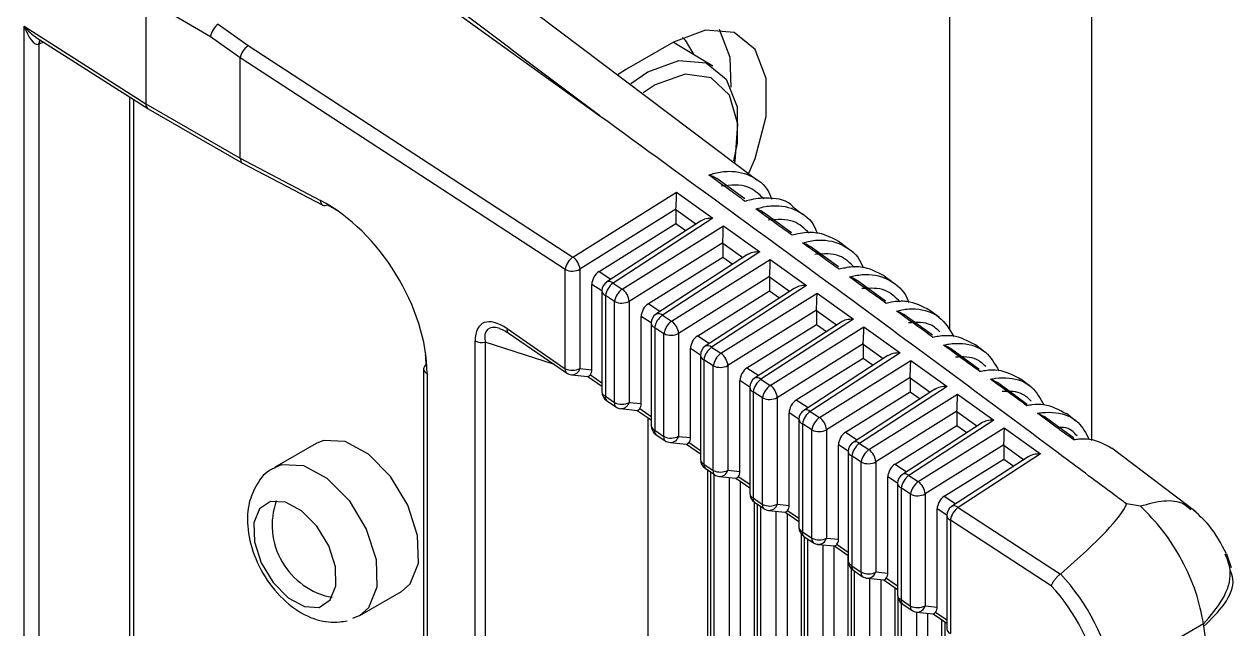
# Model space of a CAD drawing. Extents: x 16.5 to 113.1, y 4.4 to 84.5.
# Drawn here: x 83.709 to 84.839, y 64.671 to 65.237 of the extents above; entities that cross this region are included whole.
import ezdxf

# ---------------------------------------------------------------- set-up
doc = ezdxf.new("R2010")
doc.units = 0
doc.header["$MEASUREMENT"] = 0
doc.layers.add('OBJECT', color=7, linetype='CONTINUOUS')

msp = doc.modelspace()

# ---------------------------------------------------------------- linework, layer by layer
at = {"layer": 'OBJECT'}
for p, q in [((84.5751, 64.9506), (84.5751, 71.9859)), ((84.708, 64.8472), (84.708, 71.9091)), ((84.2475, 65.1509), (84.0434, 65.2977)), ((84.3945, 65.0909), (84.1124, 65.3036)), ((83.8224, 65.2559), (83.8224, 65.1624)), ((83.8831, 65.2252), (83.8283, 65.2569)), ((83.8902, 65.237), (83.9182, 65.2169)), ((83.7085, 65.2351), (83.8224, 65.1624)), ((83.7085, 64.4352), (83.7085, 65.2351)), ((83.9108, 65.2053), (83.8831, 65.2252)), ((83.7197, 65.2246), (83.8244, 65.1579)), ((83.727, 65.22), (83.7224, 65.2182)), ((83.7224, 65.2182), (83.7224, 64.4509)), ((83.9182, 65.2169), (84.2223, 65.0189)), ((84.3163, 65.2201), (84.2724, 65.1947)), ((84.3179, 65.219), (84.3162, 65.22)), ((84.3531, 65.1977), (84.3179, 65.219)), ((84.2151, 65.0072), (83.9108, 65.2053)), ((83.9108, 65.1114), (83.9108, 65.2053)), ((84.2724, 65.1947), (84.2647, 65.1899)), ((84.2993, 65.18), (84.288, 65.1725)), ((83.8076, 64.5078), (83.8076, 65.1686)), ((83.8111, 64.5122), (83.8111, 65.1664)), ((83.8224, 65.1624), (83.9108, 65.1114)), ((83.8224, 65.1624), (83.8224, 65.1624)), ((83.8245, 65.1578), (83.9128, 65.1069)), ((83.9108, 65.1114), (83.9861, 65.0719)), ((83.9108, 65.1114), (83.9108, 65.1114)), ((83.9129, 65.1068), (83.9881, 65.0674)), ((84.3831, 65.0734), (84.357, 65.0924)), ((84.2223, 65.0189), (84.3193, 65.0796)), ((84.3193, 65.0796), (84.3533, 65.0552)), ((84.3187, 65.0637), (84.2288, 65.0074)), ((84.3187, 65.0631), (84.3187, 65.0504)), ((84.3374, 65.0497), (84.3187, 65.0631)), ((84.427, 65.0415), (84.4008, 65.0606)), ((84.4372, 65.0587), (84.4282, 65.0655)), ((84.2467, 65.0053), (84.3187, 65.0504)), ((84.3418, 65.0526), (84.2539, 64.9955)), ((84.3533, 65.0552), (84.2598, 64.9945)), ((84.2685, 64.9888), (84.3631, 65.0481)), ((84.3187, 65.0504), (84.328, 65.0437)), ((84.3631, 65.0481), (84.3971, 65.0237)), ((84.4799, 65.0265), (84.4709, 65.0333)), ((84.3626, 65.0322), (84.275, 64.9773)), ((84.3971, 65.0237), (84.306, 64.9644)), ((84.3626, 65.0316), (84.3626, 65.0188)), ((84.3812, 65.0182), (84.3626, 65.0316)), ((84.4709, 65.0096), (84.4445, 65.0288)), ((84.2929, 64.9752), (84.3626, 65.0188)), ((84.3856, 65.0211), (84.3, 64.9654)), ((84.3147, 64.9588), (84.4069, 65.0166)), ((84.3626, 65.0188), (84.3719, 65.0121)), ((84.4069, 65.0166), (84.4409, 64.9921)), ((84.2151, 64.9143), (84.2151, 65.0072)), ((84.2288, 65.0074), (84.2288, 64.9145)), ((84.2467, 65.0053), (84.2578, 64.998)), ((84.4064, 65.0007), (84.3212, 64.9473)), ((84.4064, 65.0001), (84.4064, 64.9873)), ((84.425, 64.9867), (84.4064, 65.0001)), ((84.5208, 64.9956), (84.5136, 65.0011)), ((84.24, 64.9133), (84.24, 64.9933)), ((84.2494, 64.9872), (84.24, 64.9933)), ((84.2598, 64.9945), (84.2685, 64.9888)), ((84.4294, 64.9895), (84.3462, 64.9354)), ((84.4409, 64.9921), (84.3521, 64.9344)), ((84.5149, 64.9776), (84.4883, 64.997)), ((84.2494, 64.9871), (84.2494, 64.8928)), ((84.2613, 64.9772), (84.2527, 64.9828)), ((84.2527, 64.9828), (84.2527, 64.8885)), ((84.2613, 64.8825), (84.2613, 64.9772)), ((84.275, 64.9773), (84.275, 64.8827)), ((84.3391, 64.9451), (84.4064, 64.9873)), ((84.3608, 64.9287), (84.4508, 64.9851)), ((84.4064, 64.9873), (84.4157, 64.9806)), ((84.4508, 64.9851), (84.4848, 64.9606)), ((84.2929, 64.9752), (84.304, 64.968)), ((84.4502, 64.9691), (84.3674, 64.9172)), ((84.4502, 64.9686), (84.4502, 64.9558)), ((84.4689, 64.9551), (84.4502, 64.9686)), ((84.5588, 64.9456), (84.5321, 64.9651)), ((84.5653, 64.9621), (84.5563, 64.9689)), ((84.2862, 64.8816), (84.2862, 64.9632)), ((84.2955, 64.9572), (84.2862, 64.9632)), ((84.2955, 64.957), (84.2955, 64.861)), ((84.306, 64.9644), (84.3147, 64.9588)), ((84.3852, 64.9151), (84.4502, 64.9558)), ((84.4733, 64.958), (84.3923, 64.9054)), ((84.4848, 64.9606), (84.3983, 64.9044)), ((84.407, 64.8986), (84.4946, 64.9535)), ((84.4502, 64.9558), (84.4596, 64.9491)), ((84.4946, 64.9535), (84.5286, 64.9291)), ((84.1606, 64.9518), (84.2151, 64.9143)), ((84.1616, 64.9478), (84.2162, 64.9103)), ((84.3075, 64.9471), (84.2988, 64.9527)), ((84.2988, 64.9527), (84.2988, 64.8567)), ((84.3075, 64.8508), (84.3075, 64.9471)), ((84.3212, 64.9473), (84.3212, 64.8509)), ((84.3391, 64.9451), (84.3501, 64.9379)), ((84.1308, 64.2528), (84.1308, 64.9403)), ((84.1401, 64.939), (84.1401, 64.2516)), ((84.2049, 64.9181), (84.1401, 64.939)), ((84.3323, 64.8498), (84.3323, 64.9332)), ((84.3416, 64.9271), (84.3323, 64.9332)), ((84.3521, 64.9344), (84.3608, 64.9287)), ((84.4941, 64.9376), (84.4135, 64.8871)), ((84.4941, 64.937), (84.4941, 64.9243)), ((84.5127, 64.9236), (84.4941, 64.937)), ((84.6027, 64.9135), (84.5758, 64.9332)), ((84.608, 64.9299), (84.599, 64.9367)), ((84.3416, 64.927), (84.3416, 64.8293)), ((84.3537, 64.917), (84.3449, 64.9227)), ((84.3449, 64.9227), (84.3449, 64.825)), ((84.4314, 64.885), (84.4941, 64.9243)), ((84.5171, 64.9265), (84.4384, 64.8753)), ((84.5286, 64.9291), (84.4444, 64.8743)), ((84.4532, 64.8686), (84.5385, 64.922)), ((84.4941, 64.9243), (84.5034, 64.9176)), ((84.5385, 64.922), (84.5725, 64.8976)), ((84.0824, 64.9141), (84.0824, 64.3344)), ((84.0858, 64.9098), (84.0858, 64.3301)), ((84.2208, 64.9086), (84.2363, 64.9071)), ((84.2288, 64.9145), (84.24, 64.9133)), ((84.2386, 64.9086), (84.2494, 64.9012)), ((84.3537, 64.819), (84.3537, 64.917)), ((84.3674, 64.9172), (84.3674, 64.8192)), ((84.3852, 64.9151), (84.3962, 64.9079)), ((84.2361, 64.9071), (84.2494, 64.898)), ((84.3785, 64.8181), (84.3785, 64.9031)), ((84.3878, 64.8971), (84.3785, 64.9031)), ((84.3878, 64.897), (84.3878, 64.7976)), ((84.3983, 64.9044), (84.407, 64.8986)), ((84.5379, 64.9061), (84.4597, 64.8571)), ((84.5725, 64.8976), (84.4905, 64.8443)), ((84.5379, 64.9055), (84.5379, 64.8927)), ((84.5566, 64.8921), (84.5379, 64.9055)), ((84.6467, 64.8814), (84.6196, 64.9013)), ((84.6507, 64.8976), (84.6417, 64.9045)), ((84.2527, 64.8885), (84.2613, 64.8825)), ((84.3998, 64.887), (84.3911, 64.8927)), ((84.3911, 64.8927), (84.3911, 64.7933)), ((84.3998, 64.7872), (84.3998, 64.887)), ((84.4135, 64.8871), (84.4135, 64.7874)), ((84.4776, 64.855), (84.5379, 64.8927)), ((84.561, 64.895), (84.4846, 64.8453)), ((84.4994, 64.8385), (84.5823, 64.8905)), ((84.5379, 64.8927), (84.5472, 64.886)), ((84.5823, 64.8905), (84.6163, 64.866)), ((84.2537, 64.8845), (84.2623, 64.8786)), ((84.267, 64.8769), (84.2825, 64.8753)), ((84.275, 64.8827), (84.2862, 64.8816)), ((84.2823, 64.8753), (84.2955, 64.8663)), ((84.2848, 64.8769), (84.2955, 64.8695)), ((84.4314, 64.885), (84.4424, 64.8779)), ((84.4444, 64.8743), (84.4532, 64.8686)), ((84.5818, 64.8746), (84.5059, 64.827)), ((84.2928, 64.3481), (84.2928, 64.8681)), ((84.4247, 64.7863), (84.4247, 64.873)), ((84.4339, 64.8671), (84.4247, 64.873)), ((84.4339, 64.8669), (84.4339, 64.7658)), ((84.6048, 64.8634), (84.5307, 64.8153)), ((84.6163, 64.866), (84.5367, 64.8143)), ((84.5818, 64.874), (84.5818, 64.8612)), ((84.6004, 64.8606), (84.5818, 64.874)), ((84.6908, 64.8494), (84.6633, 64.8695)), ((84.6932, 64.8653), (84.6842, 64.8722)), ((84.2988, 64.8567), (84.3075, 64.8508)), ((84.2998, 64.8528), (84.3085, 64.8468)), ((84.446, 64.8569), (84.4372, 64.8626)), ((84.4372, 64.8626), (84.4372, 64.7615)), ((84.446, 64.7555), (84.446, 64.8569)), ((84.4597, 64.8571), (84.4597, 64.7557)), ((84.4776, 64.855), (84.4885, 64.8478)), ((84.5238, 64.8249), (84.5818, 64.8612)), ((84.5455, 64.8085), (84.6261, 64.859)), ((84.5818, 64.8612), (84.5911, 64.8545)), ((84.6261, 64.859), (84.6601, 64.8345)), ((83.9818, 64.8442), (83.9429, 64.8218)), ((84.3132, 64.8451), (84.3287, 64.8436)), ((84.3212, 64.8509), (84.3323, 64.8498)), ((84.3285, 64.8436), (84.3416, 64.8345)), ((84.331, 64.8451), (84.3416, 64.8378)), ((84.4709, 64.7546), (84.4709, 64.843)), ((84.48, 64.837), (84.4709, 64.843)), ((84.4905, 64.8443), (84.4994, 64.8385)), ((84.6256, 64.843), (84.5521, 64.797)), ((84.6256, 64.8425), (84.6256, 64.8297)), ((84.6442, 64.829), (84.6256, 64.8425)), ((84.48, 64.8369), (84.48, 64.7341)), ((84.4922, 64.8269), (84.4833, 64.8326)), ((84.4833, 64.8326), (84.4833, 64.7298)), ((84.5699, 64.7948), (84.6256, 64.8297)), ((84.6486, 64.8319), (84.5768, 64.7852)), ((84.6601, 64.8345), (84.5828, 64.7842)), ((84.6256, 64.8297), (84.6349, 64.823)), ((84.8055, 64.7802), (84.7268, 64.8399)), ((84.3449, 64.825), (84.3537, 64.819)), ((84.346, 64.8211), (84.3547, 64.8151)), ((84.3481, 64.8196), (84.3481, 64.3102)), ((84.3674, 64.8192), (84.3785, 64.8181)), ((84.4922, 64.7237), (84.4922, 64.8269)), ((84.5059, 64.827), (84.5059, 64.7239)), ((84.5238, 64.8249), (84.5346, 64.8178)), ((84.3511, 64.8175), (84.3511, 64.305)), ((84.3544, 64.3035), (84.3544, 64.8152)), ((84.3594, 64.8133), (84.3749, 64.8118)), ((84.3685, 64.8124), (84.3685, 64.3119)), ((84.3747, 64.8118), (84.3878, 64.8028)), ((84.3771, 64.8134), (84.3878, 64.8061)), ((84.3793, 64.3507), (84.3793, 64.8087)), ((84.517, 64.7228), (84.517, 64.8129)), ((84.5262, 64.807), (84.517, 64.8129)), ((84.5262, 64.8069), (84.5262, 64.7024)), ((84.5367, 64.8143), (84.5455, 64.8085)), ((84.5384, 64.7968), (84.5295, 64.8026)), ((84.5295, 64.8026), (84.5295, 64.6981)), ((84.5384, 64.692), (84.5384, 64.7968)), ((84.5521, 64.797), (84.5521, 64.6921)), ((84.3911, 64.7933), (84.3998, 64.7872)), ((84.392, 64.7894), (84.392, 64.2911)), ((84.3921, 64.7893), (84.4009, 64.7833)), ((84.3949, 64.7874), (84.3949, 64.2859)), ((84.3983, 64.2844), (84.3983, 64.7851)), ((84.4135, 64.7874), (84.4247, 64.7863)), ((84.5699, 64.7948), (84.5808, 64.7878)), ((84.5828, 64.7842), (84.6786, 64.7219)), ((84.7535, 64.7857), (84.7406, 64.7876)), ((84.4055, 64.7816), (84.421, 64.78)), ((84.4123, 64.7809), (84.4123, 64.2928)), ((84.4208, 64.7801), (84.4339, 64.7711)), ((84.4231, 64.3316), (84.4231, 64.7785)), ((84.4233, 64.7816), (84.4339, 64.7743)), ((84.5632, 64.691), (84.5632, 64.7829)), ((84.5723, 64.777), (84.5632, 64.7829)), ((84.5723, 64.7768), (84.5723, 64.6707)), ((84.4372, 64.7615), (84.446, 64.7555)), ((84.5756, 64.7725), (84.5756, 64.6664)), ((84.6701, 64.711), (84.5756, 64.7725)), ((84.4358, 64.7599), (84.4358, 64.272)), ((84.4382, 64.7576), (84.447, 64.7515)), ((84.4387, 64.7572), (84.4387, 64.2668)), ((84.4421, 64.2654), (84.4421, 64.7549)), ((84.4597, 64.7557), (84.4709, 64.7546)), ((84.4517, 64.7498), (84.4672, 64.7483)), ((84.4562, 64.7494), (84.4562, 64.2737)), ((84.4669, 64.3125), (84.4669, 64.7483)), ((84.467, 64.7483), (84.48, 64.7394)), ((84.4695, 64.7498), (84.48, 64.7426)), ((84.4797, 64.7396), (84.4797, 64.253)), ((84.8389, 64.7278), (84.8343, 64.7406)), ((84.4826, 64.7274), (84.4826, 64.2477)), ((84.4833, 64.7298), (84.4922, 64.7237)), ((84.4844, 64.7259), (84.4932, 64.7198)), ((84.4859, 64.2463), (84.4859, 64.7248)), ((84.4979, 64.7181), (84.5134, 64.7165)), ((84.5, 64.7179), (84.5, 64.2546)), ((84.5059, 64.7239), (84.517, 64.7228)), ((84.5108, 64.2934), (84.5108, 64.7168)), ((84.5132, 64.7165), (84.5262, 64.7076)), ((84.5157, 64.7181), (84.5262, 64.7109)), ((84.6786, 64.7219), (84.6788, 64.722)), ((84.0229, 64.6832), (84.0618, 64.7056)), ((84.5235, 64.7095), (84.5235, 64.2339)), ((84.5264, 64.7001), (84.5264, 64.2286)), ((84.5295, 64.6981), (84.5384, 64.692)), ((84.5298, 64.2272), (84.5298, 64.6947)), ((84.5305, 64.6941), (84.5394, 64.688)), ((84.0229, 64.6832), (84.016, 64.6804)), ((84.5439, 64.6863), (84.5439, 64.2355)), ((84.5441, 64.6863), (84.5596, 64.6848)), ((84.5521, 64.6921), (84.5632, 64.691)), ((84.5546, 64.2743), (84.5546, 64.6853)), ((84.5594, 64.6848), (84.5723, 64.6759)), ((84.5618, 64.6863), (84.5723, 64.6791)), ((84.5673, 64.6793), (84.5673, 64.2148)), ((84.5703, 64.6773), (84.5703, 64.2095)), ((84.8127, 64.6754), (84.7274, 64.6261)), ((84.813, 64.6732), (84.8127, 64.6754))]:
    msp.add_line(p, q, dxfattribs=at)
at = {"layer": 'OBJECT', "flags": 128}
for points in [[(84.3869, 65.0973), (84.3928, 65.1111), (84.4033, 65.1505), (84.4033, 65.186), (84.3928, 65.2132), (84.3731, 65.229), (84.3465, 65.2314), (84.3163, 65.2201)], [(84.3703, 65.1779), (84.3694, 65.2056), (84.3594, 65.232)], [(84.3249, 65.2245), (84.3272, 65.2219), (84.3356, 65.2083)], [(84.2765, 65.1813), (84.2923, 65.1922), (84.3214, 65.203), (84.3469, 65.2007), (84.3658, 65.1856), (84.3759, 65.1595), (84.3759, 65.1255), (84.3726, 65.1089)], [(84.3736, 65.1068), (84.3741, 65.1088), (84.3767, 65.1432), (84.3689, 65.1704), (84.3517, 65.1868), (84.3274, 65.1902), (84.2993, 65.18)], [(84.0618, 64.7056), (84.0699, 64.7128), (84.0776, 64.7322), (84.0769, 64.7581), (84.0677, 64.7866), (84.0516, 64.8133), (84.0309, 64.8341), (84.0089, 64.846), (83.9888, 64.847), (83.9818, 64.8442)], [(83.9432, 64.8219), (83.9499, 64.8246), (83.97, 64.8235), (83.992, 64.8117), (84.0127, 64.7908), (84.0288, 64.7641), (84.038, 64.7356), (84.0388, 64.7097), (84.031, 64.6903), (84.0229, 64.6832)], [(83.9393, 64.79), (83.9289, 64.7831), (83.9236, 64.7698), (83.9241, 64.752), (83.9304, 64.7324), (83.9415, 64.714), (83.9557, 64.6997), (83.9709, 64.6915), (83.9847, 64.6908), (83.9951, 64.6977), (84.0004, 64.711), (83.9999, 64.7288), (83.9936, 64.7484), (83.9825, 64.7668), (83.9683, 64.7811), (83.9531, 64.7893), (83.9393, 64.79)]]:
    msp.add_lwpolyline(points, dxfattribs=at)
at = {"layer": 'OBJECT'}
for centre, radius, start, end in [((83.7282, 65.2181), 0.00619, 138.0804, 179.7259), ((83.7291, 65.218), 0.00674, 142.7614, 178.146), ((83.9907, 65.0712), 0.00467, 171.7443, 236.497), ((83.9898, 65.0713), 0.00424, 246.7359, 303.6449), ((84.2333, 65.0041), 0.0185, 126.6236, 170.2007), ((84.2125, 65.0057), 0.0165, 5.8549, 53.2354), ((84.2218, 65.0212), 0.0155, 244.5111, 296.9454), ((84.2594, 64.9871), 0.01, 123.0323, 180), ((84.2709, 64.9796), 0.0185, 126.6225, 170.2003), ((84.2561, 64.9905), 0.00546, 46.9466, 113.9363), ((84.2795, 64.974), 0.0185, 126.6225, 170.2003), ((84.2586, 64.9757), 0.0165, 5.8571, 53.2322), ((84.2544, 64.9875), 0.00502, 184.958, 250.352), ((84.268, 64.9912), 0.0155, 244.511, 296.9449), ((84.3055, 64.957), 0.01, 123.0323, 180), ((84.3023, 64.9604), 0.00546, 46.9441, 113.9359), ((84.3005, 64.9575), 0.00502, 184.9403, 250.3697), ((84.317, 64.9496), 0.0185, 126.6246, 170.2003), ((84.3257, 64.944), 0.0185, 126.6258, 170.1995), ((84.3048, 64.9456), 0.0165, 5.854, 53.2364), ((84.1644, 64.9506), 0.00391, 163.0585, 225.9595), ((84.3142, 64.9611), 0.0155, 244.511, 296.9459), ((84.1375, 64.9544), 0.0156, 244.6839, 279.5483), ((84.3516, 64.927), 0.01, 123.0323, 180), ((84.3631, 64.9196), 0.0185, 126.6258, 170.199), ((84.3484, 64.9304), 0.00546, 46.942, 113.9425), ((84.3466, 64.9274), 0.00501, 184.9377, 250.3723), ((84.3719, 64.9139), 0.0185, 126.623, 170.1998), ((84.351, 64.9155), 0.0165, 5.8552, 53.2341), ((84.0871, 64.9138), 0.00463, 119.49, 176.0522), ((84.0875, 64.9146), 0.00506, 185.2925, 250.02), ((84.2189, 64.9131), 0.00391, 163.057, 225.961), ((84.2218, 64.9283), 0.0155, 244.5111, 296.9454), ((84.2218, 64.9186), 0.01, 235.4819, 264.2993), ((84.221, 64.9168), 0.00822, 269.0414, 343.1358), ((84.3603, 64.931), 0.0155, 244.511, 296.9449), ((84.3978, 64.897), 0.01, 123.0323, 180), ((84.3928, 64.8974), 0.00501, 184.9374, 250.3707), ((84.4093, 64.8895), 0.0185, 126.6212, 170.2016), ((84.3945, 64.9004), 0.00546, 46.9493, 113.9291), ((84.418, 64.8838), 0.0185, 126.6261, 170.1992), ((84.3972, 64.8855), 0.0165, 5.854, 53.2364), ((84.2594, 64.8928), 0.01, 180, 235.4819), ((84.2545, 64.8933), 0.00517, 186.0146, 249.2954), ((84.2564, 64.8873), 0.00391, 163.0657, 225.9571), ((84.4065, 64.901), 0.0155, 244.5119, 296.9451), ((84.265, 64.8814), 0.00391, 163.0596, 225.9632), ((84.268, 64.8965), 0.0155, 244.511, 296.9449), ((84.268, 64.8868), 0.01, 235.4819, 264.2993), ((84.2671, 64.8851), 0.00822, 269.0463, 343.1305), ((84.4439, 64.8669), 0.01, 123.0323, 180), ((84.4554, 64.8595), 0.0185, 126.6258, 170.199), ((84.4407, 64.8703), 0.00546, 46.9477, 113.9368), ((84.4389, 64.8674), 0.00502, 184.958, 250.352), ((84.4642, 64.8538), 0.0185, 126.6225, 170.2008), ((84.4433, 64.8554), 0.0165, 5.8543, 53.235), ((84.3055, 64.861), 0.01, 180, 235.4819), ((84.3006, 64.8616), 0.00516, 185.9995, 249.3105), ((84.3025, 64.8556), 0.00391, 163.0581, 225.9582), ((84.4527, 64.8709), 0.0155, 244.5099, 296.9455), ((84.3112, 64.8496), 0.00391, 163.0585, 225.9595), ((84.3142, 64.8648), 0.0155, 244.511, 296.9459), ((84.3142, 64.8551), 0.01, 235.4819, 264.2993), ((84.3133, 64.8533), 0.00822, 269.0446, 343.1324), ((84.49, 64.8369), 0.01, 123.0323, 180), ((84.5015, 64.8295), 0.0185, 126.6246, 170.2003), ((84.4868, 64.8403), 0.00546, 46.9441, 113.9359), ((84.3516, 64.8293), 0.01, 180, 235.4819), ((84.3468, 64.8298), 0.00516, 185.9995, 249.3105), ((84.485, 64.8373), 0.00502, 184.9403, 250.3697), ((84.5104, 64.8237), 0.0185, 126.6258, 170.199), ((84.4895, 64.8253), 0.0165, 5.8547, 53.2347), ((84.3487, 64.8239), 0.00391, 163.0569, 225.9611), ((84.3574, 64.8179), 0.00391, 163.0657, 225.9571), ((84.3603, 64.833), 0.0155, 244.511, 296.9449), ((84.3595, 64.8216), 0.00822, 269.0448, 343.1322), ((84.4989, 64.8408), 0.0155, 244.5122, 296.9448), ((84.3603, 64.8233), 0.01, 235.4819, 264.2993), ((84.5362, 64.8069), 0.01, 123.0323, 180), ((84.5312, 64.8073), 0.00501, 184.9374, 250.3707), ((84.5477, 64.7994), 0.0185, 126.6273, 170.1956), ((84.5329, 64.8103), 0.00546, 46.9484, 113.9345), ((84.5566, 64.7936), 0.0185, 126.6212, 170.2021), ((84.5357, 64.7953), 0.0165, 5.8552, 53.2351), ((84.3978, 64.7976), 0.01, 180, 235.4819), ((84.3929, 64.7981), 0.00516, 185.9978, 249.3103), ((84.545, 64.8108), 0.0155, 244.5099, 296.946), ((84.0096, 64.7679), 0.0689, 160.733, 259.2616), ((84.3948, 64.7921), 0.00391, 163.0673, 225.9555), ((84.4036, 64.7861), 0.00391, 163.0585, 225.9595), ((84.4065, 64.8012), 0.0155, 244.5119, 296.9451), ((84.4057, 64.7898), 0.00822, 269.0446, 343.1324), ((84.5823, 64.7768), 0.01, 123.0323, 180), ((84.5938, 64.7694), 0.0185, 126.6225, 170.2003), ((84.5791, 64.7805), 0.00527, 45.5779, 115.3006), ((84.4065, 64.7915), 0.01, 235.4819, 264.2993), ((84.5773, 64.7773), 0.00502, 184.958, 250.352), ((84.4439, 64.7658), 0.01, 180, 235.4819), ((84.439, 64.7664), 0.00517, 186.0162, 249.2938), ((84.4409, 64.7604), 0.00391, 163.0657, 225.9571), ((84.4498, 64.7544), 0.00391, 163.0637, 225.9592), ((84.4527, 64.7695), 0.0155, 244.5099, 296.9455), ((84.4527, 64.7598), 0.01, 235.4819, 264.2993), ((84.4518, 64.758), 0.00822, 269.0426, 343.1346), ((84.49, 64.7341), 0.01, 180, 235.4819), ((84.4852, 64.7347), 0.00516, 185.9995, 249.3105), ((84.4871, 64.7287), 0.00391, 163.0585, 225.9595), ((84.4959, 64.7226), 0.00391, 163.0585, 225.9595), ((84.4989, 64.7377), 0.0155, 244.5122, 296.9448), ((84.4989, 64.728), 0.01, 235.4819, 264.2993), ((84.498, 64.7263), 0.00822, 269.0464, 343.1307), ((84.5362, 64.7024), 0.01, 180, 235.4819), ((84.5313, 64.7029), 0.00516, 185.9992, 249.3089), ((84.5332, 64.697), 0.00391, 163.0677, 225.9551), ((84.5421, 64.6908), 0.00391, 163.0657, 225.9571), ((84.545, 64.706), 0.0155, 244.5099, 296.946), ((84.5451, 64.6963), 0.01, 235.4819, 264.2993), ((84.5442, 64.6945), 0.00822, 269.0434, 343.1337), ((84.5773, 64.6711), 0.00502, 184.958, 250.352)]:
    msp.add_arc(centre, radius, start, end, dxfattribs=at)
for centre, major_axis, ratio, start_param, end_param in [((79.7436, 66.499), (13.5348, -9.6488), 0.094709, 1.299778, 1.31529), ((83.8902, 65.2293), (0.00543, 0.00841), 0.541118, 0.864711, 2.383148), ((83.716, 65.2389), (-0.0061, 0.0208), 0.380972, 1.644662, 3.12832), ((83.716, 65.2389), (-0.0139, 0.0162), 0.382704, 1.480977, 2.240346), ((83.716, 65.2225), (0.00998, -0.0013), 0.470077, 5.417555, 5.471635), ((83.9177, 65.2095), (0.00565, 0.00825), 0.488283, 0.880431, 2.392513), ((84.0518, 65.1131), (0.1409, -0.0924), 0.040839, 3.162007, 3.168361), ((83.8297, 65.1664), (0.00519, 0.00855), 0.594217, 2.369233, 3.154712), ((83.9177, 65.1156), (0.00482, 0.00876), 0.560658, 2.344748, 3.152958), ((84.3188, 65.0723), (0.0004, 0.012), 0.026825, 3.925085, 5.373421), ((83.9853, 64.9617), (-0.0726, 0.1139), 0.608944, 3.904062, 5.467262), ((83.992, 64.966), (-0.0676, 0.1053), 0.60375, 5.317985, 5.465646), ((84.3258, 65.0672), (0.00502, 0.00868), 0.583023, 2.282332, 2.352433), ((84.3528, 65.0478), (0.014, -0.0003), 0.527029, 1.548181, 2.485158), ((84.3626, 65.0407), (0.0004, 0.012), 0.026825, 3.925085, 5.373421), ((84.3697, 65.0356), (0.00502, 0.00868), 0.583023, 2.282332, 2.352433), ((84.3966, 65.0163), (0.014, -0.0003), 0.527029, 1.548181, 2.485158), ((84.4065, 65.0092), (0.0004, 0.012), 0.026825, 3.925085, 5.373421), ((84.2471, 64.9973), (0.00503, 0.00865), 0.586689, 0.839421, 2.351503), ((84.4135, 65.0041), (0.00502, 0.00868), 0.583023, 2.282332, 2.352433), ((84.4404, 64.9848), (0.014, -0.0003), 0.527029, 1.548181, 2.485158), ((84.4503, 64.9777), (0.0004, 0.012), 0.026825, 3.925085, 5.373421), ((84.2933, 64.9672), (0.00503, 0.00865), 0.586689, 0.839421, 2.351503), ((84.4574, 64.9726), (0.00502, 0.00868), 0.583023, 2.282332, 2.352433), ((84.1662, 64.9099), (-0.0288, 0.0466), 0.44344, 5.493279, 6.904804), ((84.1729, 64.9142), (-0.0302, 0.037), 0.376374, 5.756416, 6.859272), ((84.4843, 64.9532), (0.014, -0.0003), 0.527029, 1.548181, 2.485158), ((84.4941, 64.9462), (0.0004, 0.012), 0.026825, 3.925085, 5.373421), ((84.3395, 64.9372), (0.00503, 0.00865), 0.586689, 0.839421, 2.351503), ((84.5012, 64.9411), (0.00502, 0.00868), 0.583023, 2.282332, 2.352433), ((83.992, 64.966), (-0.0676, 0.1053), 0.60375, 3.902446, 3.993627), ((84.5281, 64.9217), (0.014, -0.0003), 0.527029, 1.548181, 2.485158), ((84.538, 64.9146), (0.0004, 0.012), 0.026825, 3.925085, 5.373421), ((84.2397, 64.9168), (0.00354, 0.00967), 0.277978, 3.070296, 3.818939), ((84.2325, 64.9175), (-0.00469, 0.00996), 0.580588, 3.41279, 4.030522), ((84.3857, 64.9071), (0.00503, 0.00865), 0.586689, 0.839421, 2.351503), ((84.545, 64.9095), (0.00502, 0.00868), 0.583023, 2.282332, 2.352433), ((84.572, 64.8902), (0.014, -0.0003), 0.527029, 1.548181, 2.485158), ((84.5818, 64.8831), (0.0004, 0.012), 0.026825, 3.925085, 5.373421), ((84.2859, 64.885), (0.00354, 0.00967), 0.277978, 3.070296, 3.818939), ((84.2787, 64.8857), (-0.00469, 0.00996), 0.580588, 3.41279, 4.030522), ((84.4318, 64.877), (0.00503, 0.00865), 0.586689, 0.839421, 2.351503), ((84.5889, 64.878), (0.00502, 0.00868), 0.583023, 2.282332, 2.352433), ((84.6158, 64.8587), (0.014, -0.0003), 0.527029, 1.548181, 2.485158), ((84.478, 64.847), (0.00503, 0.00865), 0.586689, 0.839421, 2.351503), ((84.6257, 64.8516), (0.0004, 0.012), 0.026825, 3.925085, 5.373421), ((84.332, 64.8533), (0.00354, 0.00967), 0.277978, 3.070296, 3.818939), ((84.3249, 64.854), (-0.00469, 0.00996), 0.580588, 3.41279, 4.030522), ((84.6327, 64.8465), (0.00502, 0.00868), 0.583023, 2.282332, 2.352433), ((84.6597, 64.8271), (0.014, -0.0003), 0.527029, 1.548181, 2.485158), ((84.3711, 64.8222), (-0.00469, 0.00996), 0.580588, 3.41279, 4.030522), ((84.5242, 64.8169), (0.00503, 0.00865), 0.586689, 0.839421, 2.351503), ((84.3782, 64.8215), (0.00354, 0.00967), 0.277978, 3.070296, 3.818939), ((84.4172, 64.7905), (-0.00469, 0.00996), 0.580588, 3.41279, 4.030522), ((84.5704, 64.7869), (0.00503, 0.00865), 0.586689, 0.839421, 2.351503), ((83.1101, 63.7711), (1.6308, 1.0245), 0.0499, 5.97324, 6.214353), ((84.4244, 64.7898), (0.00354, 0.00967), 0.277978, 3.070296, 3.818939), ((84.4634, 64.7587), (-0.00469, 0.00996), 0.580588, 3.41279, 4.030522), ((84.4706, 64.758), (0.00354, 0.00967), 0.277978, 3.070296, 3.818939), ((84.5167, 64.7262), (0.00354, 0.00967), 0.277978, 3.070296, 3.818939), ((84.5096, 64.727), (-0.00469, 0.00996), 0.580588, 3.41279, 4.030522), ((84.6399, 64.6543), (-0.0646, 0.1012), 0.604584, 4.082188, 5.018809), ((84.6332, 64.65), (-0.0596, 0.0926), 0.606975, 4.079515, 5.001048), ((84.5629, 64.6945), (0.00354, 0.00967), 0.277978, 3.070296, 3.818939), ((84.5558, 64.6952), (-0.00469, 0.00996), 0.580588, 3.41279, 4.030522)]:
    msp.add_ellipse(centre, major_axis=major_axis, ratio=ratio, start_param=start_param, end_param=end_param, dxfattribs=at)
for points, knots in [([(84.7406, 64.7876), (84.7366, 64.7906), (84.7169, 64.8053), (84.634, 64.867), (84.4744, 64.9856), (84.329, 65.0916), (84.2475, 65.1509)], [0, 0, 0, 0, 0.024148, 0.120739, 0.507103, 1, 1, 1, 1]), ([(84.3494, 65.0957), (84.3513, 65.0963), (84.3577, 65.0982), (84.3727, 65.1003), (84.3917, 65.0953), (84.4045, 65.0841), (84.4078, 65.0743), (84.4082, 65.0731)], [0, 0, 0, 0, 0.0714199, 0.2475162, 0.5990887, 0.9509873, 1, 1, 1, 1]), ([(84.3835, 65.071), (84.3788, 65.0744), (84.3675, 65.0826), (84.3561, 65.0909), (84.3494, 65.0957)], [0, 0, 0, 0, 0.412559, 1, 1, 1, 1]), ([(84.3494, 65.0957), (84.3495, 65.0957), (84.3508, 65.0954), (84.3536, 65.0947), (84.3558, 65.0932), (84.357, 65.0924)], [0, 0, 0, 0, 0.0151826, 0.4911943, 1, 1, 1, 1]), ([(84.4009, 65.0734), (84.3963, 65.0778), (84.3859, 65.0877), (84.37, 65.0862), (84.3611, 65.0853)], [0, 0, 0, 0, 0.4445621, 1, 1, 1, 1]), ([(84.4284, 65.0657), (84.4284, 65.0657), (84.4234, 65.0723), (84.4091, 65.0744), (84.3932, 65.0738), (84.3854, 65.0716), (84.3835, 65.071)], [0, 0, 0, 0, 0.004059, 0.545301, 0.892432, 1, 1, 1, 1]), ([(84.3934, 65.0639), (84.3952, 65.0644), (84.4016, 65.0663), (84.4164, 65.068), (84.4352, 65.0626), (84.4476, 65.0513), (84.4507, 65.0417), (84.451, 65.0409)], [0, 0, 0, 0, 0.071394, 0.250149, 0.607067, 0.964322, 1, 1, 1, 1]), ([(84.4275, 65.0392), (84.4228, 65.0426), (84.4114, 65.0508), (84.4, 65.0591), (84.3934, 65.0639)], [0, 0, 0, 0, 0.412531, 1, 1, 1, 1]), ([(84.3934, 65.0639), (84.3934, 65.0639), (84.3947, 65.0636), (84.3974, 65.0629), (84.3996, 65.0614), (84.4008, 65.0606)], [0, 0, 0, 0, 0.015499, 0.458336, 1, 1, 1, 1]), ([(84.4435, 65.0413), (84.439, 65.0456), (84.4289, 65.0553), (84.4135, 65.054), (84.405, 65.0533)], [0, 0, 0, 0, 0.448721, 1, 1, 1, 1]), ([(84.4711, 65.0335), (84.4641, 65.0371), (84.4529, 65.0429), (84.4367, 65.0416), (84.4293, 65.0397), (84.4275, 65.0392)], [0, 0, 0, 0, 0.553496, 0.891306, 1, 1, 1, 1]), ([(84.4373, 65.0321), (84.4391, 65.0326), (84.4454, 65.0343), (84.4602, 65.0357), (84.4787, 65.0298), (84.4907, 65.0184), (84.4936, 65.0092), (84.4938, 65.0087)], [0, 0, 0, 0, 0.071376, 0.252912, 0.615424, 0.978292, 1, 1, 1, 1]), ([(84.4714, 65.0074), (84.4667, 65.0108), (84.4554, 65.019), (84.444, 65.0272), (84.4373, 65.0321)], [0, 0, 0, 0, 0.412496, 1, 1, 1, 1]), ([(84.4373, 65.0321), (84.4374, 65.0321), (84.4385, 65.0318), (84.4411, 65.0311), (84.4433, 65.0297), (84.4445, 65.0288)], [0, 0, 0, 0, 0.015838, 0.423185, 1, 1, 1, 1]), ([(84.486, 65.0091), (84.4816, 65.0134), (84.4719, 65.0228), (84.457, 65.0219), (84.4488, 65.0213)], [0, 0, 0, 0, 0.4531929, 1, 1, 1, 1]), ([(84.5137, 65.0012), (84.5068, 65.0048), (84.4959, 65.0106), (84.4803, 65.0095), (84.4732, 65.0078), (84.4714, 65.0074)], [0, 0, 0, 0, 0.5632031, 0.8902785, 1, 1, 1, 1]), ([(84.4813, 65.0002), (84.483, 65.0007), (84.4893, 65.0022), (84.5039, 65.0034), (84.5222, 64.997), (84.5338, 64.9855), (84.5365, 64.9766), (84.5366, 64.9764)], [0, 0, 0, 0, 0.0713669, 0.2558178, 0.6241954, 0.9929464, 1, 1, 1, 1]), ([(84.5154, 64.9755), (84.5107, 64.9789), (84.4993, 64.9871), (84.4879, 64.9954), (84.4813, 65.0002)], [0, 0, 0, 0, 0.412465, 1, 1, 1, 1]), ([(84.4813, 65.0002), (84.4813, 65.0002), (84.4823, 65), (84.4849, 64.9993), (84.487, 64.9979), (84.4883, 64.997)], [0, 0, 0, 0, 0.016193, 0.385524, 1, 1, 1, 1]), ([(84.5286, 64.9769), (84.5242, 64.9811), (84.5148, 64.9904), (84.5004, 64.9897), (84.4927, 64.9893)], [0, 0, 0, 0, 0.458017, 1, 1, 1, 1]), ([(84.5563, 64.9689), (84.5495, 64.9725), (84.539, 64.9782), (84.5238, 64.9773), (84.5171, 64.9759), (84.5154, 64.9755)], [0, 0, 0, 0, 0.573828, 0.889181, 1, 1, 1, 1]), ([(84.5252, 64.9683), (84.5269, 64.9687), (84.5331, 64.9702), (84.5475, 64.9709), (84.5663, 64.9651), (84.5748, 64.9512), (84.579, 64.9443)], [0, 0, 0, 0, 0.071817, 0.260509, 0.637405, 1, 1, 1, 1]), ([(84.5593, 64.9436), (84.5546, 64.947), (84.5433, 64.9552), (84.5319, 64.9635), (84.5252, 64.9683)], [0, 0, 0, 0, 0.412428, 1, 1, 1, 1]), ([(84.5252, 64.9683), (84.5253, 64.9683), (84.5261, 64.9681), (84.5286, 64.9674), (84.5307, 64.966), (84.5321, 64.9651)], [0, 0, 0, 0, 0.01659, 0.345232, 1, 1, 1, 1]), ([(84.5659, 64.9487), (84.5632, 64.9512), (84.5556, 64.9583), (84.544, 64.9577), (84.5365, 64.9572)], [0, 0, 0, 0, 0.3491106, 1, 1, 1, 1]), ([(84.1535, 64.9518), (84.1545, 64.9515), (84.1569, 64.9509), (84.1599, 64.9489), (84.1616, 64.9478)], [0, 0, 0, 0, 0.4399886, 1, 1, 1, 1]), ([(84.599, 64.9366), (84.5922, 64.9402), (84.582, 64.9458), (84.5673, 64.9452), (84.561, 64.9439), (84.5593, 64.9436)], [0, 0, 0, 0, 0.5854566, 0.888004, 1, 1, 1, 1]), ([(84.5692, 64.9364), (84.5709, 64.9368), (84.577, 64.9381), (84.5912, 64.9384), (84.6093, 64.9325), (84.6173, 64.9188), (84.6211, 64.9123)], [0, 0, 0, 0, 0.072632, 0.266704, 0.654401, 1, 1, 1, 1]), ([(84.6033, 64.9116), (84.5986, 64.915), (84.5872, 64.9233), (84.5759, 64.9316), (84.5692, 64.9364)], [0, 0, 0, 0, 0.412395, 1, 1, 1, 1]), ([(84.5692, 64.9364), (84.5692, 64.9364), (84.57, 64.9362), (84.5724, 64.9355), (84.5744, 64.9342), (84.5759, 64.9333)], [0, 0, 0, 0, 0.017007, 0.301896, 1, 1, 1, 1]), ([(84.6087, 64.9163), (84.606, 64.9188), (84.5986, 64.9258), (84.5875, 64.9254), (84.5803, 64.9251)], [0, 0, 0, 0, 0.359266, 1, 1, 1, 1]), ([(84.6416, 64.9043), (84.6349, 64.9079), (84.625, 64.9134), (84.6108, 64.913), (84.6049, 64.9119), (84.6033, 64.9116)], [0, 0, 0, 0, 0.597986, 0.886682, 1, 1, 1, 1]), ([(84.6131, 64.9045), (84.6148, 64.9048), (84.6208, 64.9059), (84.6349, 64.906), (84.6523, 64.8998), (84.6598, 64.8864), (84.6632, 64.8803)], [0, 0, 0, 0, 0.073413, 0.272986, 0.671731, 1, 1, 1, 1]), ([(84.6472, 64.8796), (84.6425, 64.8831), (84.6312, 64.8913), (84.6198, 64.8996), (84.6131, 64.9045)], [0, 0, 0, 0, 0.412352, 1, 1, 1, 1]), ([(84.6131, 64.9045), (84.6132, 64.9044), (84.6138, 64.9043), (84.6161, 64.9036), (84.6181, 64.9023), (84.6196, 64.9014)], [0, 0, 0, 0, 0.017524, 0.255401, 1, 1, 1, 1]), ([(84.6514, 64.8839), (84.6488, 64.8864), (84.6416, 64.8933), (84.6309, 64.8931), (84.6242, 64.893)], [0, 0, 0, 0, 0.370333, 1, 1, 1, 1]), ([(84.6468, 64.8816), (84.6469, 64.8813), (84.6472, 64.881), (84.6472, 64.88), (84.6472, 64.8797), (84.6472, 64.8796)], [0, 0, 0, 0, 0.717097, 0.981666, 1, 1, 1, 1]), ([(84.6841, 64.872), (84.6775, 64.8756), (84.668, 64.881), (84.6543, 64.8808), (84.6488, 64.8799), (84.6472, 64.8796)], [0, 0, 0, 0, 0.611027, 0.885038, 1, 1, 1, 1]), ([(84.6571, 64.8725), (84.6587, 64.8727), (84.6647, 64.8737), (84.6786, 64.8734), (84.6954, 64.8671), (84.7025, 64.8538), (84.7056, 64.8481)], [0, 0, 0, 0, 0.073873, 0.2782845, 0.6867594, 1, 1, 1, 1]), ([(84.6912, 64.8476), (84.6865, 64.851), (84.6751, 64.8593), (84.6638, 64.8676), (84.6571, 64.8725)], [0, 0, 0, 0, 0.412313, 1, 1, 1, 1]), ([(84.6571, 64.8725), (84.6571, 64.8725), (84.6576, 64.8723), (84.6598, 64.8716), (84.6617, 64.8704), (84.6633, 64.8695)], [0, 0, 0, 0, 0.01838, 0.209728, 1, 1, 1, 1]), ([(84.6942, 64.8515), (84.6916, 64.8542), (84.687, 64.859), (84.6801, 64.8593), (84.677, 64.8595)], [0, 0, 0, 0, 0.556415, 1, 1, 1, 1]), ([(84.6907, 64.8494), (84.6909, 64.8491), (84.6911, 64.8488), (84.6912, 64.8479), (84.6912, 64.8476), (84.6912, 64.8476)], [0, 0, 0, 0, 0.77338, 0.980385, 1, 1, 1, 1]), ([(84.7266, 64.8396), (84.7201, 64.8433), (84.711, 64.8485), (84.6979, 64.8485), (84.6928, 64.8478), (84.6912, 64.8476)], [0, 0, 0, 0, 0.625464, 0.88326, 1, 1, 1, 1]), ([(83.9436, 64.8214), (83.9425, 64.821), (83.9351, 64.8183), (83.9258, 64.8065), (83.918, 64.7882), (83.9167, 64.7656), (83.9228, 64.7392), (83.9374, 64.712), (83.9582, 64.6904), (83.981, 64.6782), (83.9994, 64.676), (84.0086, 64.6779), (84.0109, 64.6783)], [0, 0, 0, 0, 0.018707, 0.1176449, 0.2126351, 0.3204296, 0.4494831, 0.5869874, 0.7263494, 0.8568765, 0.9645364, 1, 1, 1, 1]), ([(84.7535, 64.7857), (84.761, 64.7878), (84.776, 64.7919), (84.7921, 64.79), (84.7985, 64.7844), (84.8006, 64.7825)], [0, 0, 0, 0, 0.401161, 0.802322, 1, 1, 1, 1]), ([(84.8127, 64.6754), (84.8107, 64.6852), (84.8066, 64.705), (84.7931, 64.7351), (84.7753, 64.7634), (84.7608, 64.7783), (84.7535, 64.7857)], [0, 0, 0, 0, 0.250001, 0.499999, 0.750001, 1, 1, 1, 1]), ([(84.8342, 64.7409), (84.8293, 64.7503), (84.8206, 64.7667), (84.8071, 64.7783), (84.8013, 64.7834)], [0, 0, 0, 0, 0.570287, 1, 1, 1, 1]), ([(84.8127, 64.6754), (84.8192, 64.683), (84.8328, 64.6988), (84.8401, 64.7226), (84.8352, 64.7351), (84.833, 64.7406)], [0, 0, 0, 0, 0.34425, 0.712552, 1, 1, 1, 1]), ([(84.6786, 64.7219), (84.6778, 64.7213), (84.6763, 64.7201), (84.6739, 64.7176), (84.672, 64.7149), (84.6708, 64.7127), (84.6703, 64.7115), (84.6702, 64.7111), (84.6701, 64.711)], [0, 0, 0, 0, 0.2192768, 0.4385033, 0.6592408, 0.8829816, 0.9858182, 1, 1, 1, 1]), ([(84.813, 64.6732), (84.82, 64.68), (84.8345, 64.6942), (84.8424, 64.7135), (84.8387, 64.7229), (84.8376, 64.7256)], [0, 0, 0, 0, 0.396563, 0.822164, 1, 1, 1, 1]), ([(84.8389, 64.3281), (84.8378, 64.3841), (84.8356, 64.4961), (84.8205, 64.6142), (84.813, 64.6732)], [0, 0, 0, 0, 0.5, 1, 1, 1, 1])]:
    msp.add_open_spline(points, degree=3, knots=knots, dxfattribs=at)

doc.saveas('drawing.dxf')
